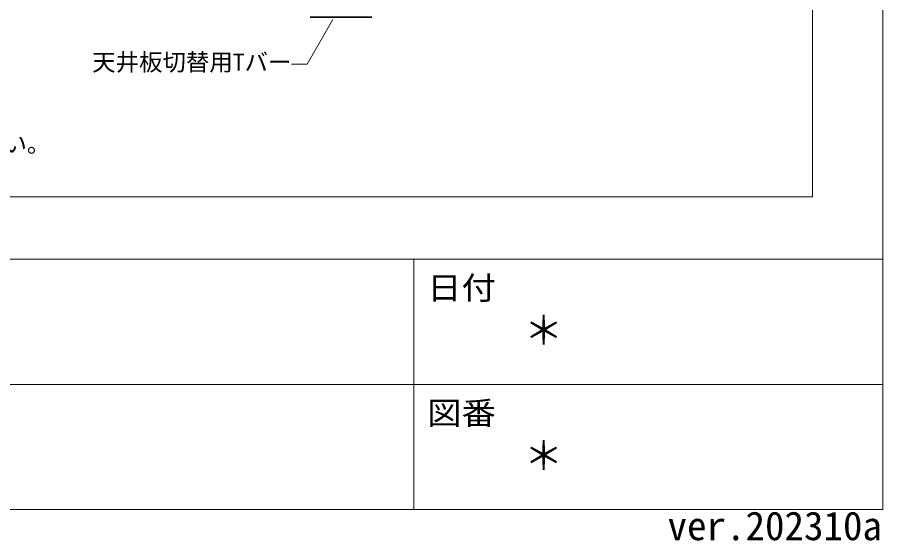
# Model space of a CAD drawing. Units: millimetres on the paper, with parts at other scales. Extents: x -195 to 195, y -140 to 138.
# Drawn here: x 139.6 to 195, y -139.5 to -106 of the extents above; entities that cross this region are included whole.
import ezdxf
from ezdxf.enums import TextEntityAlignment as Align

# ---------------------------------------------------------------- set-up
doc = ezdxf.new("R2010")
doc.units = ezdxf.units.MM
for name, color, linetype, lineweight in [('A-6_文字', 7, 'Continuous', 18), ('A-7_HバーまたはTバー', 6, 'Continuous', 35), ('F-3_図面枠', 3, 'Continuous', 18)]:
    doc.layers.add(name, color=color, linetype=linetype, lineweight=lineweight)
doc.layers.add('F-6_文字', color=7, linetype='Continuous')
doc.styles.add('ＭＳ ゴシック', font='')
doc.styles.get('ＭＳ ゴシック').set_extended_font_data('MS Gothic')

msp = doc.modelspace()

# ---------------------------------------------------------------- linework, layer by layer
at = {"layer": 'A-6_文字'}
msp.add_lwpolyline([(157.181, -109.028), (158.181, -109.028), (159.824, -106.182)], dxfattribs=at)
at = {"layer": 'A-7_HバーまたはTバー'}
for p in [(158.384, -106.033), (162.317, -106.033)]:
    msp.add_line(p, (160.35, -106.033), dxfattribs=at)
at = {"layer": 'F-3_図面枠'}
for p, q in [((195, 137.5), (195, -137.5)), ((190.5, 6.5), (190.5, -117.5)), ((1.5, -117.5), (190.5, -117.5)), ((-195, -121.5), (195, -121.5))]:
    msp.add_line(p, q, dxfattribs=at)
at = {"layer": 'F-3_図面枠', "color": 7}
for p, q in [((165, -121.5), (165, -137.5)), ((10, -129.5), (195, -129.5))]:
    msp.add_line(p, q, dxfattribs=at)
at = {"layer": 'F-3_図面枠'}
msp.add_lwpolyline([(-195, 137.5), (-195, -137.5), (195, -137.5)], dxfattribs=at)

# ---------------------------------------------------------------- texts
at = {"layer": 'A-6_文字', "style": 'ＭＳ ゴシック'}
for s, p in [('天井板切替用Tバー', (144.431, -109.778)), ('※本図面の金具、納まりは一例です。参考としてご確認ください。', (96.75, -115))]:
    msp.add_text(s, height=1.1, dxfattribs=at).set_placement(p, align=Align.BOTTOM_LEFT)
at = {"layer": 'F-6_文字', "style": 'ＭＳ ゴシック', "width": 1.1}
for s, p in [('日付', (165.863, -124.5)), ('図番', (165.863, -132.5))]:
    msp.add_text(s, height=1.466, dxfattribs=at).set_placement(p, align=Align.BOTTOM_LEFT)
at = {"layer": 'F-6_文字', "style": 'ＭＳ ゴシック'}
for s, p in [('＊', (172.063, -127.5)), ('＊', (172.063, -135.5)), ('ver.202310a', (181.238, -140))]:
    msp.add_text(s, height=1.833, dxfattribs=at).set_placement(p, align=Align.BOTTOM_LEFT)

doc.saveas('drawing.dxf')
